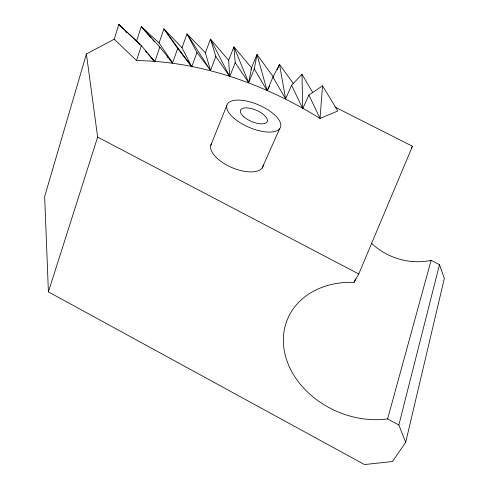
<?xml version="1.0" encoding="UTF-8"?>
<svg xmlns="http://www.w3.org/2000/svg" width="489" height="489" viewBox="0 0 489 489"><rect width="100%" height="100%" fill="white"/><g stroke="black" fill="none" stroke-linecap="round" stroke-linejoin="round"><path stroke-width="0.73" d="M312.673 92.445L301.964 74.285L291.578 85.294L302.74 108.595L308.901 95.062L322.544 85.826L320.032 118.417C264.952 84.389 201.7 61.48 136.486 60.563L114.249 39.218L118.803 24.45L136.596 41.082L140.043 44.994M215.851 56.455L210.508 70.483L205.398 52.757L210.496 39.077L215.851 56.455L229.702 76.62L228.65 60.336L233.919 46.828L248.656 82.678L251.548 67.806L233.919 46.828L235.191 62.739L248.656 82.678L254.292 68.937L256.988 54.468L273.418 77.011M114.249 39.218L86.406 53.979L44.658 196.59L48.405 291.866L364.47 464.55L392.484 461.543L405.687 442.331L444.342 278.443L439.483 264.696L431.109 260.356A60.55 53.735 17.2 0 1 371.383 243.131M405.687 442.331L398.841 425.008L439.483 264.696M398.841 425.008L387.6 418.945L431.109 260.356M48.405 291.866L97.641 137.116L86.406 53.979M136.596 41.082L141.278 26.62L159.084 42.959L172.58 62.898L177.672 48.472L163.882 28.802L159.084 42.959M136.486 60.563L141.382 45.63L118.803 24.45L123.045 28.839M142.77 28.35L141.278 26.62L159.824 47.072L154.824 61.748L151.113 57.91M181.847 47.445L191.761 66.736L163.882 28.802L182.012 47.769L186.963 33.851L196.981 52.506L191.761 66.736L177.672 48.472M235.191 62.739L229.702 76.62L210.496 39.077L228.65 60.336M210.783 145.392L226.786 105.49M250.973 69.212L256.988 54.468L267.153 90.777L269.836 85.514M387.6 418.945A82.305 65.966 22.9 0 1 285.136 354.684A82.305 65.966 22.9 0 1 354.054 282.385L358.755 273.974L412.471 146.26L334.91 107.03M354.054 282.385L355.54 278.871M293.504 83.784L279.5 64.389L272.948 77.121L267.153 90.777L254.292 68.937M277.122 69.958L279.5 64.389L285.607 98.857L291.578 85.294M262.116 168.088L279.561 128.907A29.022 12.182 23.2 0 0 247.935 101.364A29.022 12.182 23.2 0 0 233.718 118.026A29.022 12.182 23.2 0 0 279.561 128.907M411.463 148.1L412.471 146.26M97.641 137.116L358.755 273.974M205.398 52.757L186.963 33.851L210.508 70.483L196.981 52.506M125.691 31.583L126.749 32.677M145.465 51.137L146.945 52.812M147.929 53.931L154.824 61.748L141.382 45.63M143.766 29.499L151.217 38.136M152.709 39.866L154.2 41.596M167.116 56.565L168.112 57.72M169.102 58.869L172.58 62.898L159.824 47.072M322.544 85.826L337.838 110.991L320.032 118.417L308.901 95.062M272.948 77.121L285.607 98.857M301.964 74.285L302.74 108.595M263.455 164.952A28.221 13.087 23.1 0 1 232.507 167.831A28.221 13.087 23.1 0 1 211.615 143.503M243.736 116.706A14.505 6.088 23.2 0 0 266.725 122.336A14.505 6.088 23.2 0 0 251.175 108.546A14.505 6.088 23.2 0 0 243.736 116.706"/></g></svg>
